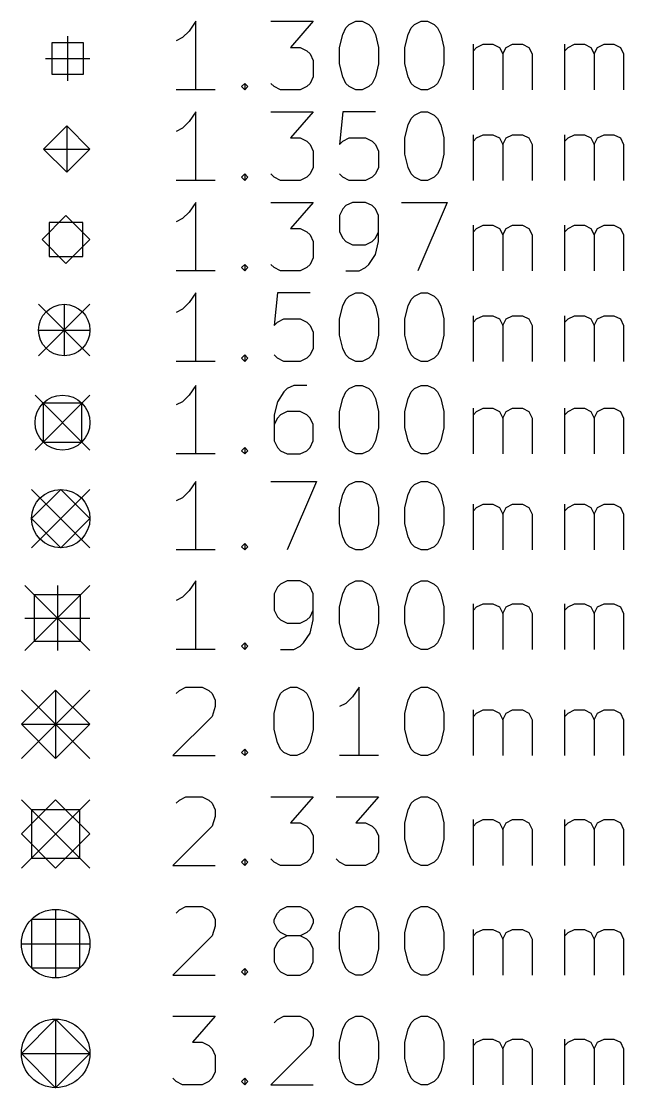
# Model space of a CAD drawing. Extents: x 10 to 419, y -285 to -23.
# Drawn here: x 10.49 to 28.05, y -284.68 to -253.57 of the extents above; entities that cross this region are included whole.
import ezdxf

# ---------------------------------------------------------------- set-up
doc = ezdxf.new("R2010")
doc.units = 0
doc.layers.add('BLACK', color=7, linetype='CONTINUOUS')

msp = doc.modelspace()

# ---------------------------------------------------------------- linework, layer by layer
at = {"layer": 'BLACK', "linetype": 'CONTINUOUS'}
for p, q in [((15.577, -253.575), (15.3865, -253.861)), ((15.577, -255.575), (15.577, -253.575)), ((17.7674, -253.575), (19.0055, -253.575)), ((19.0055, -253.575), (18.3389, -254.337)), ((19.8627, -253.956), (19.9579, -253.765)), ((19.9579, -253.765), (20.0531, -253.67)), ((20.0531, -253.67), (20.2436, -253.575)), ((20.2436, -253.575), (20.4341, -253.575)), ((20.4341, -253.575), (20.6246, -253.67)), ((20.6246, -253.67), (20.7198, -253.765)), ((20.7198, -253.765), (20.8151, -253.956)), ((21.7674, -253.956), (21.8627, -253.765)), ((21.8627, -253.765), (21.9579, -253.67)), ((21.9579, -253.67), (22.1484, -253.575)), ((22.1484, -253.575), (22.3389, -253.575)), ((22.3389, -253.575), (22.5293, -253.67)), ((22.5293, -253.67), (22.6246, -253.765)), ((22.6246, -253.765), (22.7198, -253.956)), ((11.843, -254.01), (11.843, -255.31)), ((15.196, -254.051), (15.0055, -254.146)), ((15.3865, -253.861), (15.196, -254.051)), ((19.7674, -254.337), (19.8627, -253.956)), ((20.8151, -253.956), (20.9103, -254.337)), ((21.6722, -254.337), (21.7674, -253.956)), ((22.7198, -253.956), (22.8151, -254.337)), ((12.3026, -254.2), (11.3834, -254.2)), ((11.3834, -254.2), (11.3834, -255.12)), ((12.3026, -255.12), (12.3026, -254.2)), ((18.3389, -254.337), (18.6246, -254.337)), ((18.6246, -254.337), (18.8151, -254.432)), ((18.8151, -254.432), (18.9103, -254.527)), ((19.7674, -254.813), (19.7674, -254.337)), ((20.9103, -254.337), (20.9103, -254.813)), ((21.6722, -254.813), (21.6722, -254.337)), ((22.8151, -254.337), (22.8151, -254.813)), ((23.6722, -255.575), (23.6722, -254.242)), ((23.6722, -254.432), (23.7674, -254.337)), ((23.7674, -254.337), (23.9579, -254.242)), ((23.9579, -254.242), (24.2436, -254.242)), ((24.2436, -254.242), (24.4341, -254.337)), ((24.4341, -254.337), (24.5293, -254.527)), ((24.5293, -254.527), (24.6246, -254.337)), ((24.6246, -254.337), (24.8151, -254.242)), ((24.8151, -254.242), (25.1008, -254.242)), ((25.1008, -254.242), (25.2912, -254.337)), ((25.2912, -254.337), (25.3865, -254.527)), ((26.3389, -255.575), (26.3389, -254.242)), ((26.3389, -254.432), (26.4341, -254.337)), ((26.4341, -254.337), (26.6246, -254.242)), ((26.6246, -254.242), (26.9103, -254.242)), ((26.9103, -254.242), (27.1008, -254.337)), ((27.1008, -254.337), (27.196, -254.527)), ((27.196, -254.527), (27.2912, -254.337)), ((27.2912, -254.337), (27.4817, -254.242)), ((27.4817, -254.242), (27.7674, -254.242)), ((27.7674, -254.242), (27.9579, -254.337)), ((27.9579, -254.337), (28.0531, -254.527)), ((11.193, -254.66), (12.493, -254.66)), ((18.9103, -254.527), (19.0055, -254.718)), ((19.0055, -254.718), (19.0055, -255.194)), ((24.5293, -254.527), (24.5293, -255.575)), ((25.3865, -254.527), (25.3865, -255.575)), ((27.196, -254.527), (27.196, -255.575)), ((28.0531, -254.527), (28.0531, -255.575)), ((19.8627, -255.194), (19.7674, -254.813)), ((20.9103, -254.813), (20.8151, -255.194)), ((21.7674, -255.194), (21.6722, -254.813)), ((22.8151, -254.813), (22.7198, -255.194)), ((11.3834, -255.12), (12.3026, -255.12)), ((19.0055, -255.194), (18.9103, -255.384)), ((19.9579, -255.384), (19.8627, -255.194)), ((20.8151, -255.194), (20.7198, -255.384)), ((21.8627, -255.384), (21.7674, -255.194)), ((22.7198, -255.194), (22.6246, -255.384)), ((16.1484, -255.575), (15.0055, -255.575)), ((16.9103, -255.48), (17.0055, -255.384)), ((17.0055, -255.575), (16.9103, -255.48)), ((17.0055, -255.384), (17.1008, -255.48)), ((17.0055, -255.384), (17.0055, -255.575)), ((17.1008, -255.48), (17.0055, -255.575)), ((17.8627, -255.48), (17.7674, -255.384)), ((18.0531, -255.575), (17.8627, -255.48)), ((18.6246, -255.575), (18.0531, -255.575)), ((18.8151, -255.48), (18.6246, -255.575)), ((18.9103, -255.384), (18.8151, -255.48)), ((20.0531, -255.48), (19.9579, -255.384)), ((20.2436, -255.575), (20.0531, -255.48)), ((20.4341, -255.575), (20.2436, -255.575)), ((20.6246, -255.48), (20.4341, -255.575)), ((20.7198, -255.384), (20.6246, -255.48)), ((21.9579, -255.48), (21.8627, -255.384)), ((22.1484, -255.575), (21.9579, -255.48)), ((22.3389, -255.575), (22.1484, -255.575)), ((22.5293, -255.48), (22.3389, -255.575)), ((22.6246, -255.384), (22.5293, -255.48)), ((15.577, -256.215), (15.3865, -256.501)), ((15.577, -258.215), (15.577, -256.215)), ((17.7674, -256.215), (19.0055, -256.215)), ((19.0055, -256.215), (18.3389, -256.977)), ((19.8627, -256.215), (19.7674, -257.167)), ((20.8151, -256.215), (19.8627, -256.215)), ((21.9579, -256.31), (22.1484, -256.215)), ((22.1484, -256.215), (22.3389, -256.215)), ((22.3389, -256.215), (22.5293, -256.31)), ((15.3865, -256.501), (15.196, -256.691)), ((21.6722, -256.977), (21.7674, -256.596)), ((21.7674, -256.596), (21.8627, -256.405)), ((21.8627, -256.405), (21.9579, -256.31)), ((22.5293, -256.31), (22.6246, -256.405)), ((22.6246, -256.405), (22.7198, -256.596)), ((22.7198, -256.596), (22.8151, -256.977)), ((11.818, -256.625), (11.143, -257.3)), ((11.818, -256.625), (11.818, -257.975)), ((12.493, -257.3), (11.818, -256.625)), ((15.196, -256.691), (15.0055, -256.786)), ((23.6722, -258.215), (23.6722, -256.882)), ((23.7674, -256.977), (23.9579, -256.882)), ((23.9579, -256.882), (24.2436, -256.882)), ((24.2436, -256.882), (24.4341, -256.977)), ((24.6246, -256.977), (24.8151, -256.882)), ((24.8151, -256.882), (25.1008, -256.882)), ((25.1008, -256.882), (25.2912, -256.977)), ((26.3389, -258.215), (26.3389, -256.882)), ((26.4341, -256.977), (26.6246, -256.882)), ((26.6246, -256.882), (26.9103, -256.882)), ((26.9103, -256.882), (27.1008, -256.977)), ((27.2912, -256.977), (27.4817, -256.882)), ((27.4817, -256.882), (27.7674, -256.882)), ((27.7674, -256.882), (27.9579, -256.977)), ((18.3389, -256.977), (18.6246, -256.977)), ((18.6246, -256.977), (18.8151, -257.072)), ((18.8151, -257.072), (18.9103, -257.167)), ((18.9103, -257.167), (19.0055, -257.358)), ((19.7674, -257.167), (19.8627, -257.072)), ((19.8627, -257.072), (20.0531, -256.977)), ((20.0531, -256.977), (20.5293, -256.977)), ((20.5293, -256.977), (20.7198, -257.072)), ((20.7198, -257.072), (20.8151, -257.167)), ((20.8151, -257.167), (20.9103, -257.358)), ((21.6722, -257.453), (21.6722, -256.977)), ((22.8151, -256.977), (22.8151, -257.453)), ((23.6722, -257.072), (23.7674, -256.977)), ((24.4341, -256.977), (24.5293, -257.167)), ((24.5293, -257.167), (24.6246, -256.977)), ((24.5293, -257.167), (24.5293, -258.215)), ((25.2912, -256.977), (25.3865, -257.167)), ((25.3865, -257.167), (25.3865, -258.215)), ((26.3389, -257.072), (26.4341, -256.977)), ((27.1008, -256.977), (27.196, -257.167)), ((27.196, -257.167), (27.2912, -256.977)), ((27.196, -257.167), (27.196, -258.215)), ((27.9579, -256.977), (28.0531, -257.167)), ((28.0531, -257.167), (28.0531, -258.215)), ((11.143, -257.3), (12.493, -257.3)), ((11.143, -257.3), (11.818, -257.975)), ((11.818, -257.975), (12.493, -257.3)), ((19.0055, -257.358), (19.0055, -257.834)), ((20.9103, -257.358), (20.9103, -257.834)), ((21.7674, -257.834), (21.6722, -257.453)), ((22.8151, -257.453), (22.7198, -257.834)), ((19.0055, -257.834), (18.9103, -258.024)), ((20.9103, -257.834), (20.8151, -258.024)), ((21.8627, -258.024), (21.7674, -257.834)), ((22.7198, -257.834), (22.6246, -258.024)), ((16.9103, -258.12), (17.0055, -258.024)), ((17.0055, -258.215), (16.9103, -258.12)), ((17.0055, -258.024), (17.1008, -258.12)), ((17.0055, -258.024), (17.0055, -258.215)), ((17.1008, -258.12), (17.0055, -258.215)), ((17.8627, -258.12), (17.7674, -258.024)), ((18.0531, -258.215), (17.8627, -258.12)), ((18.8151, -258.12), (18.6246, -258.215)), ((18.9103, -258.024), (18.8151, -258.12)), ((19.8627, -258.12), (19.7674, -258.024)), ((20.0531, -258.215), (19.8627, -258.12)), ((20.7198, -258.12), (20.5293, -258.215)), ((20.8151, -258.024), (20.7198, -258.12)), ((21.9579, -258.12), (21.8627, -258.024)), ((22.1484, -258.215), (21.9579, -258.12)), ((22.5293, -258.12), (22.3389, -258.215)), ((22.6246, -258.024), (22.5293, -258.12)), ((16.1484, -258.215), (15.0055, -258.215)), ((18.6246, -258.215), (18.0531, -258.215)), ((20.5293, -258.215), (20.0531, -258.215)), ((22.3389, -258.215), (22.1484, -258.215)), ((15.577, -258.855), (15.3865, -259.141)), ((15.577, -260.855), (15.577, -258.855)), ((17.7674, -258.855), (19.0055, -258.855)), ((19.0055, -258.855), (18.3389, -259.617)), ((19.8627, -259.045), (19.7674, -259.236)), ((19.9579, -258.95), (19.8627, -259.045)), ((20.1484, -258.855), (19.9579, -258.95)), ((20.5293, -258.855), (20.1484, -258.855)), ((20.7198, -258.95), (20.5293, -258.855)), ((20.8151, -259.045), (20.7198, -258.95)), ((20.9103, -259.236), (20.8151, -259.045)), ((21.577, -258.855), (22.9103, -258.855)), ((22.9103, -258.855), (22.0531, -260.855)), ((11.7945, -259.241), (11.096, -259.94)), ((12.493, -259.94), (11.7945, -259.241)), ((15.196, -259.331), (15.0055, -259.426)), ((15.3865, -259.141), (15.196, -259.331)), ((19.7674, -259.236), (19.7674, -259.712)), ((20.9103, -259.998), (20.9103, -259.236)), ((12.2884, -259.446), (11.3006, -259.446)), ((11.3006, -259.446), (11.3006, -260.434)), ((12.2884, -260.434), (12.2884, -259.446)), ((18.3389, -259.617), (18.6246, -259.617)), ((18.6246, -259.617), (18.8151, -259.712)), ((18.8151, -259.712), (18.9103, -259.807)), ((19.7674, -259.712), (19.8627, -259.902)), ((20.8151, -259.902), (20.9103, -259.712)), ((23.6722, -260.855), (23.6722, -259.522)), ((23.6722, -259.712), (23.7674, -259.617)), ((23.7674, -259.617), (23.9579, -259.522)), ((23.9579, -259.522), (24.2436, -259.522)), ((24.2436, -259.522), (24.4341, -259.617)), ((24.4341, -259.617), (24.5293, -259.807)), ((24.5293, -259.807), (24.6246, -259.617)), ((24.6246, -259.617), (24.8151, -259.522)), ((24.8151, -259.522), (25.1008, -259.522)), ((25.1008, -259.522), (25.2912, -259.617)), ((25.2912, -259.617), (25.3865, -259.807)), ((26.3389, -260.855), (26.3389, -259.522)), ((26.3389, -259.712), (26.4341, -259.617)), ((26.4341, -259.617), (26.6246, -259.522)), ((26.6246, -259.522), (26.9103, -259.522)), ((26.9103, -259.522), (27.1008, -259.617)), ((27.1008, -259.617), (27.196, -259.807)), ((27.196, -259.807), (27.2912, -259.617)), ((27.2912, -259.617), (27.4817, -259.522)), ((27.4817, -259.522), (27.7674, -259.522)), ((27.7674, -259.522), (27.9579, -259.617)), ((27.9579, -259.617), (28.0531, -259.807)), ((11.096, -259.94), (11.7945, -260.638)), ((11.7945, -260.638), (12.493, -259.94)), ((18.9103, -259.807), (19.0055, -259.998)), ((19.0055, -259.998), (19.0055, -260.474)), ((19.8627, -259.902), (19.9579, -259.998)), ((19.9579, -259.998), (20.1484, -260.093)), ((20.5293, -260.093), (20.7198, -259.998)), ((20.7198, -259.998), (20.8151, -259.902)), ((20.8151, -260.379), (20.9103, -259.998)), ((24.5293, -259.807), (24.5293, -260.855)), ((25.3865, -259.807), (25.3865, -260.855)), ((27.196, -259.807), (27.196, -260.855)), ((28.0531, -259.807), (28.0531, -260.855)), ((20.1484, -260.093), (20.5293, -260.093)), ((11.3006, -260.434), (12.2884, -260.434)), ((19.0055, -260.474), (18.9103, -260.664)), ((20.6246, -260.664), (20.8151, -260.379)), ((16.1484, -260.855), (15.0055, -260.855)), ((16.9103, -260.76), (17.0055, -260.664)), ((17.0055, -260.855), (16.9103, -260.76)), ((17.0055, -260.664), (17.1008, -260.76)), ((17.0055, -260.664), (17.0055, -260.855)), ((17.1008, -260.76), (17.0055, -260.855)), ((17.8627, -260.76), (17.7674, -260.664)), ((18.0531, -260.855), (17.8627, -260.76)), ((18.6246, -260.855), (18.0531, -260.855)), ((18.8151, -260.76), (18.6246, -260.855)), ((18.9103, -260.664), (18.8151, -260.76)), ((19.9579, -260.855), (20.3389, -260.855)), ((20.3389, -260.855), (20.5293, -260.76)), ((20.5293, -260.76), (20.6246, -260.664)), ((15.577, -261.495), (15.3865, -261.781)), ((15.577, -263.495), (15.577, -261.495)), ((17.9579, -261.495), (17.8627, -262.447)), ((18.9103, -261.495), (17.9579, -261.495)), ((19.9579, -261.685), (20.0531, -261.59)), ((20.0531, -261.59), (20.2436, -261.495)), ((20.2436, -261.495), (20.4341, -261.495)), ((20.4341, -261.495), (20.6246, -261.59)), ((20.6246, -261.59), (20.7198, -261.685)), ((21.8627, -261.685), (21.9579, -261.59)), ((21.9579, -261.59), (22.1484, -261.495)), ((22.1484, -261.495), (22.3389, -261.495)), ((22.3389, -261.495), (22.5293, -261.59)), ((22.5293, -261.59), (22.6246, -261.685)), ((10.993, -261.83), (12.493, -263.33)), ((12.493, -261.83), (10.993, -263.33)), ((11.743, -261.83), (11.743, -263.33)), ((15.3865, -261.781), (15.196, -261.971)), ((19.7674, -262.257), (19.8627, -261.876)), ((19.8627, -261.876), (19.9579, -261.685)), ((20.7198, -261.685), (20.8151, -261.876)), ((20.8151, -261.876), (20.9103, -262.257)), ((21.6722, -262.257), (21.7674, -261.876)), ((21.7674, -261.876), (21.8627, -261.685)), ((22.6246, -261.685), (22.7198, -261.876)), ((22.7198, -261.876), (22.8151, -262.257)), ((15.196, -261.971), (15.0055, -262.066)), ((23.6722, -263.495), (23.6722, -262.162)), ((23.7674, -262.257), (23.9579, -262.162)), ((23.9579, -262.162), (24.2436, -262.162)), ((24.2436, -262.162), (24.4341, -262.257)), ((24.6246, -262.257), (24.8151, -262.162)), ((24.8151, -262.162), (25.1008, -262.162)), ((25.1008, -262.162), (25.2912, -262.257)), ((26.3389, -263.495), (26.3389, -262.162)), ((26.4341, -262.257), (26.6246, -262.162)), ((26.6246, -262.162), (26.9103, -262.162)), ((26.9103, -262.162), (27.1008, -262.257)), ((27.2912, -262.257), (27.4817, -262.162)), ((27.4817, -262.162), (27.7674, -262.162)), ((27.7674, -262.162), (27.9579, -262.257)), ((17.8627, -262.447), (17.9579, -262.352)), ((17.9579, -262.352), (18.1484, -262.257)), ((18.1484, -262.257), (18.6246, -262.257)), ((18.6246, -262.257), (18.8151, -262.352)), ((18.8151, -262.352), (18.9103, -262.447)), ((18.9103, -262.447), (19.0055, -262.638)), ((19.7674, -262.733), (19.7674, -262.257)), ((20.9103, -262.257), (20.9103, -262.733)), ((21.6722, -262.733), (21.6722, -262.257)), ((22.8151, -262.257), (22.8151, -262.733)), ((23.6722, -262.352), (23.7674, -262.257)), ((24.4341, -262.257), (24.5293, -262.447)), ((24.5293, -262.447), (24.6246, -262.257)), ((24.5293, -262.447), (24.5293, -263.495)), ((25.2912, -262.257), (25.3865, -262.447)), ((25.3865, -262.447), (25.3865, -263.495)), ((26.3389, -262.352), (26.4341, -262.257)), ((27.1008, -262.257), (27.196, -262.447)), ((27.196, -262.447), (27.2912, -262.257)), ((27.196, -262.447), (27.196, -263.495)), ((27.9579, -262.257), (28.0531, -262.447)), ((28.0531, -262.447), (28.0531, -263.495)), ((10.993, -262.58), (12.493, -262.58)), ((19.0055, -262.638), (19.0055, -263.114)), ((19.8627, -263.114), (19.7674, -262.733)), ((20.9103, -262.733), (20.8151, -263.114)), ((21.7674, -263.114), (21.6722, -262.733)), ((22.8151, -262.733), (22.7198, -263.114)), ((19.0055, -263.114), (18.9103, -263.304)), ((19.9579, -263.304), (19.8627, -263.114)), ((20.8151, -263.114), (20.7198, -263.304)), ((21.8627, -263.304), (21.7674, -263.114)), ((22.7198, -263.114), (22.6246, -263.304)), ((16.9103, -263.4), (17.0055, -263.304)), ((17.0055, -263.495), (16.9103, -263.4)), ((17.0055, -263.304), (17.1008, -263.4)), ((17.0055, -263.304), (17.0055, -263.495)), ((17.1008, -263.4), (17.0055, -263.495)), ((17.9579, -263.4), (17.8627, -263.304)), ((18.1484, -263.495), (17.9579, -263.4)), ((18.8151, -263.4), (18.6246, -263.495)), ((18.9103, -263.304), (18.8151, -263.4)), ((20.0531, -263.4), (19.9579, -263.304)), ((20.2436, -263.495), (20.0531, -263.4)), ((20.6246, -263.4), (20.4341, -263.495)), ((20.7198, -263.304), (20.6246, -263.4)), ((21.9579, -263.4), (21.8627, -263.304)), ((22.1484, -263.495), (21.9579, -263.4)), ((22.5293, -263.4), (22.3389, -263.495)), ((22.6246, -263.304), (22.5293, -263.4)), ((16.1484, -263.495), (15.0055, -263.495)), ((18.6246, -263.495), (18.1484, -263.495)), ((20.4341, -263.495), (20.2436, -263.495)), ((22.3389, -263.495), (22.1484, -263.495)), ((15.577, -264.195), (15.3865, -264.481)), ((15.577, -266.195), (15.577, -264.195)), ((18.1484, -264.385), (17.9579, -264.671)), ((18.2436, -264.29), (18.1484, -264.385)), ((18.4341, -264.195), (18.2436, -264.29)), ((18.8151, -264.195), (18.4341, -264.195)), ((19.8627, -264.576), (19.9579, -264.385)), ((19.9579, -264.385), (20.0531, -264.29)), ((20.0531, -264.29), (20.2436, -264.195)), ((20.2436, -264.195), (20.4341, -264.195)), ((20.4341, -264.195), (20.6246, -264.29)), ((20.6246, -264.29), (20.7198, -264.385)), ((20.7198, -264.385), (20.8151, -264.576)), ((21.7674, -264.576), (21.8627, -264.385)), ((21.8627, -264.385), (21.9579, -264.29)), ((21.9579, -264.29), (22.1484, -264.195)), ((22.1484, -264.195), (22.3389, -264.195)), ((22.3389, -264.195), (22.5293, -264.29)), ((22.5293, -264.29), (22.6246, -264.385)), ((22.6246, -264.385), (22.7198, -264.576)), ((10.893, -264.48), (12.493, -266.08)), ((12.493, -264.48), (10.893, -266.08)), ((15.196, -264.671), (15.0055, -264.766)), ((15.3865, -264.481), (15.196, -264.671)), ((17.9579, -264.671), (17.8627, -265.052)), ((19.7674, -264.957), (19.8627, -264.576)), ((20.8151, -264.576), (20.9103, -264.957)), ((21.6722, -264.957), (21.7674, -264.576)), ((22.7198, -264.576), (22.8151, -264.957)), ((12.2587, -264.714), (11.1273, -264.714)), ((11.1273, -264.714), (11.1273, -265.846)), ((12.2587, -265.846), (12.2587, -264.714)), ((18.2436, -264.957), (18.0531, -265.052)), ((18.6246, -264.957), (18.2436, -264.957)), ((18.8151, -265.052), (18.6246, -264.957)), ((19.7674, -265.433), (19.7674, -264.957)), ((20.9103, -264.957), (20.9103, -265.433)), ((21.6722, -265.433), (21.6722, -264.957)), ((22.8151, -264.957), (22.8151, -265.433)), ((23.6722, -266.195), (23.6722, -264.862)), ((23.6722, -265.052), (23.7674, -264.957)), ((23.7674, -264.957), (23.9579, -264.862)), ((23.9579, -264.862), (24.2436, -264.862)), ((24.2436, -264.862), (24.4341, -264.957)), ((24.4341, -264.957), (24.5293, -265.147)), ((24.5293, -265.147), (24.6246, -264.957)), ((24.6246, -264.957), (24.8151, -264.862)), ((24.8151, -264.862), (25.1008, -264.862)), ((25.1008, -264.862), (25.2912, -264.957)), ((25.2912, -264.957), (25.3865, -265.147)), ((26.3389, -266.195), (26.3389, -264.862)), ((26.3389, -265.052), (26.4341, -264.957)), ((26.4341, -264.957), (26.6246, -264.862)), ((26.6246, -264.862), (26.9103, -264.862)), ((26.9103, -264.862), (27.1008, -264.957)), ((27.1008, -264.957), (27.196, -265.147)), ((27.196, -265.147), (27.2912, -264.957)), ((27.2912, -264.957), (27.4817, -264.862)), ((27.4817, -264.862), (27.7674, -264.862)), ((27.7674, -264.862), (27.9579, -264.957)), ((27.9579, -264.957), (28.0531, -265.147)), ((17.8627, -265.052), (17.8627, -265.814)), ((17.9579, -265.147), (17.8627, -265.338)), ((18.0531, -265.052), (17.9579, -265.147)), ((18.9103, -265.147), (18.8151, -265.052)), ((19.0055, -265.338), (18.9103, -265.147)), ((24.5293, -265.147), (24.5293, -266.195)), ((25.3865, -265.147), (25.3865, -266.195)), ((27.196, -265.147), (27.196, -266.195)), ((28.0531, -265.147), (28.0531, -266.195)), ((19.0055, -265.814), (19.0055, -265.338)), ((19.8627, -265.814), (19.7674, -265.433)), ((20.9103, -265.433), (20.8151, -265.814)), ((21.7674, -265.814), (21.6722, -265.433)), ((22.8151, -265.433), (22.7198, -265.814)), ((11.1273, -265.846), (12.2587, -265.846)), ((17.8627, -265.814), (17.9579, -266.004)), ((18.9103, -266.004), (19.0055, -265.814)), ((19.9579, -266.004), (19.8627, -265.814)), ((20.8151, -265.814), (20.7198, -266.004)), ((21.8627, -266.004), (21.7674, -265.814)), ((22.7198, -265.814), (22.6246, -266.004)), ((16.1484, -266.195), (15.0055, -266.195)), ((16.9103, -266.1), (17.0055, -266.004)), ((17.0055, -266.195), (16.9103, -266.1)), ((17.0055, -266.004), (17.1008, -266.1)), ((17.0055, -266.004), (17.0055, -266.195)), ((17.1008, -266.1), (17.0055, -266.195)), ((17.9579, -266.004), (18.0531, -266.1)), ((18.0531, -266.1), (18.2436, -266.195)), ((18.2436, -266.195), (18.6246, -266.195)), ((18.6246, -266.195), (18.8151, -266.1)), ((18.8151, -266.1), (18.9103, -266.004)), ((20.0531, -266.1), (19.9579, -266.004)), ((20.2436, -266.195), (20.0531, -266.1)), ((20.4341, -266.195), (20.2436, -266.195)), ((20.6246, -266.1), (20.4341, -266.195)), ((20.7198, -266.004), (20.6246, -266.1)), ((21.9579, -266.1), (21.8627, -266.004)), ((22.1484, -266.195), (21.9579, -266.1)), ((22.3389, -266.195), (22.1484, -266.195)), ((22.5293, -266.1), (22.3389, -266.195)), ((22.6246, -266.004), (22.5293, -266.1)), ((15.577, -266.995), (15.3865, -267.281)), ((15.577, -268.995), (15.577, -266.995)), ((17.7674, -266.995), (19.1008, -266.995)), ((19.1008, -266.995), (18.2436, -268.995)), ((19.8627, -267.376), (19.9579, -267.185)), ((19.9579, -267.185), (20.0531, -267.09)), ((20.0531, -267.09), (20.2436, -266.995)), ((20.2436, -266.995), (20.4341, -266.995)), ((20.4341, -266.995), (20.6246, -267.09)), ((20.6246, -267.09), (20.7198, -267.185)), ((20.7198, -267.185), (20.8151, -267.376)), ((21.7674, -267.376), (21.8627, -267.185)), ((21.8627, -267.185), (21.9579, -267.09)), ((21.9579, -267.09), (22.1484, -266.995)), ((22.1484, -266.995), (22.3389, -266.995)), ((22.3389, -266.995), (22.5293, -267.09)), ((22.5293, -267.09), (22.6246, -267.185)), ((22.6246, -267.185), (22.7198, -267.376)), ((10.793, -267.23), (12.493, -268.93)), ((12.493, -267.23), (10.793, -268.93)), ((11.643, -267.23), (10.793, -268.08)), ((12.493, -268.08), (11.643, -267.23)), ((15.196, -267.471), (15.0055, -267.566)), ((15.3865, -267.281), (15.196, -267.471)), ((19.7674, -267.757), (19.8627, -267.376)), ((20.8151, -267.376), (20.9103, -267.757)), ((21.6722, -267.757), (21.7674, -267.376)), ((22.7198, -267.376), (22.8151, -267.757)), ((19.7674, -268.233), (19.7674, -267.757)), ((20.9103, -267.757), (20.9103, -268.233)), ((21.6722, -268.233), (21.6722, -267.757)), ((22.8151, -267.757), (22.8151, -268.233)), ((23.6722, -268.995), (23.6722, -267.662)), ((23.6722, -267.852), (23.7674, -267.757)), ((23.7674, -267.757), (23.9579, -267.662)), ((23.9579, -267.662), (24.2436, -267.662)), ((24.2436, -267.662), (24.4341, -267.757)), ((24.4341, -267.757), (24.5293, -267.947)), ((24.5293, -267.947), (24.6246, -267.757)), ((24.6246, -267.757), (24.8151, -267.662)), ((24.8151, -267.662), (25.1008, -267.662)), ((25.1008, -267.662), (25.2912, -267.757)), ((25.2912, -267.757), (25.3865, -267.947)), ((26.3389, -268.995), (26.3389, -267.662)), ((26.3389, -267.852), (26.4341, -267.757)), ((26.4341, -267.757), (26.6246, -267.662)), ((26.6246, -267.662), (26.9103, -267.662)), ((26.9103, -267.662), (27.1008, -267.757)), ((27.1008, -267.757), (27.196, -267.947)), ((27.196, -267.947), (27.2912, -267.757)), ((27.2912, -267.757), (27.4817, -267.662)), ((27.4817, -267.662), (27.7674, -267.662)), ((27.7674, -267.662), (27.9579, -267.757)), ((27.9579, -267.757), (28.0531, -267.947)), ((10.793, -268.08), (11.643, -268.93)), ((11.643, -268.93), (12.493, -268.08)), ((24.5293, -267.947), (24.5293, -268.995)), ((25.3865, -267.947), (25.3865, -268.995)), ((27.196, -267.947), (27.196, -268.995)), ((28.0531, -267.947), (28.0531, -268.995)), ((19.8627, -268.614), (19.7674, -268.233)), ((20.9103, -268.233), (20.8151, -268.614)), ((21.7674, -268.614), (21.6722, -268.233)), ((22.8151, -268.233), (22.7198, -268.614)), ((19.9579, -268.804), (19.8627, -268.614)), ((20.8151, -268.614), (20.7198, -268.804)), ((21.8627, -268.804), (21.7674, -268.614)), ((22.7198, -268.614), (22.6246, -268.804)), ((16.1484, -268.995), (15.0055, -268.995)), ((16.9103, -268.9), (17.0055, -268.804)), ((17.0055, -268.995), (16.9103, -268.9)), ((17.0055, -268.804), (17.1008, -268.9)), ((17.0055, -268.804), (17.0055, -268.995)), ((17.1008, -268.9), (17.0055, -268.995)), ((20.0531, -268.9), (19.9579, -268.804)), ((20.2436, -268.995), (20.0531, -268.9)), ((20.4341, -268.995), (20.2436, -268.995)), ((20.6246, -268.9), (20.4341, -268.995)), ((20.7198, -268.804), (20.6246, -268.9)), ((21.9579, -268.9), (21.8627, -268.804)), ((22.1484, -268.995), (21.9579, -268.9)), ((22.3389, -268.995), (22.1484, -268.995)), ((22.5293, -268.9), (22.3389, -268.995)), ((22.6246, -268.804), (22.5293, -268.9)), ((15.577, -269.895), (15.3865, -270.181)), ((15.577, -271.895), (15.577, -269.895)), ((18.0531, -269.99), (17.9579, -270.085)), ((18.2436, -269.895), (18.0531, -269.99)), ((18.6246, -269.895), (18.2436, -269.895)), ((18.8151, -269.99), (18.6246, -269.895)), ((18.9103, -270.085), (18.8151, -269.99)), ((19.9579, -270.085), (20.0531, -269.99)), ((20.0531, -269.99), (20.2436, -269.895)), ((20.2436, -269.895), (20.4341, -269.895)), ((20.4341, -269.895), (20.6246, -269.99)), ((20.6246, -269.99), (20.7198, -270.085)), ((21.8627, -270.085), (21.9579, -269.99)), ((21.9579, -269.99), (22.1484, -269.895)), ((22.1484, -269.895), (22.3389, -269.895)), ((22.3389, -269.895), (22.5293, -269.99)), ((22.5293, -269.99), (22.6246, -270.085)), ((10.593, -270.03), (12.493, -271.93)), ((12.493, -270.03), (10.593, -271.93)), ((11.543, -270.03), (11.543, -271.93)), ((15.3865, -270.181), (15.196, -270.371)), ((17.9579, -270.085), (17.8627, -270.276)), ((17.8627, -270.276), (17.8627, -270.752)), ((19.0055, -270.276), (18.9103, -270.085)), ((19.0055, -271.038), (19.0055, -270.276)), ((19.7674, -270.657), (19.8627, -270.276)), ((19.8627, -270.276), (19.9579, -270.085)), ((20.7198, -270.085), (20.8151, -270.276)), ((20.8151, -270.276), (20.9103, -270.657)), ((21.6722, -270.657), (21.7674, -270.276)), ((21.7674, -270.276), (21.8627, -270.085)), ((22.6246, -270.085), (22.7198, -270.276)), ((22.7198, -270.276), (22.8151, -270.657)), ((12.2148, -270.308), (10.8712, -270.308)), ((10.8712, -270.308), (10.8712, -271.652)), ((12.2148, -271.652), (12.2148, -270.308)), ((15.196, -270.371), (15.0055, -270.466)), ((23.6722, -271.895), (23.6722, -270.562)), ((23.7674, -270.657), (23.9579, -270.562)), ((23.9579, -270.562), (24.2436, -270.562)), ((24.2436, -270.562), (24.4341, -270.657)), ((24.6246, -270.657), (24.8151, -270.562)), ((24.8151, -270.562), (25.1008, -270.562)), ((25.1008, -270.562), (25.2912, -270.657)), ((26.3389, -271.895), (26.3389, -270.562)), ((26.4341, -270.657), (26.6246, -270.562)), ((26.6246, -270.562), (26.9103, -270.562)), ((26.9103, -270.562), (27.1008, -270.657)), ((27.2912, -270.657), (27.4817, -270.562)), ((27.4817, -270.562), (27.7674, -270.562)), ((27.7674, -270.562), (27.9579, -270.657)), ((17.8627, -270.752), (17.9579, -270.942)), ((18.9103, -270.942), (19.0055, -270.752)), ((19.7674, -271.133), (19.7674, -270.657)), ((20.9103, -270.657), (20.9103, -271.133)), ((21.6722, -271.133), (21.6722, -270.657)), ((22.8151, -270.657), (22.8151, -271.133)), ((23.6722, -270.752), (23.7674, -270.657)), ((24.4341, -270.657), (24.5293, -270.847)), ((24.5293, -270.847), (24.6246, -270.657)), ((24.5293, -270.847), (24.5293, -271.895)), ((25.2912, -270.657), (25.3865, -270.847)), ((25.3865, -270.847), (25.3865, -271.895)), ((26.3389, -270.752), (26.4341, -270.657)), ((27.1008, -270.657), (27.196, -270.847)), ((27.196, -270.847), (27.2912, -270.657)), ((27.196, -270.847), (27.196, -271.895)), ((27.9579, -270.657), (28.0531, -270.847)), ((28.0531, -270.847), (28.0531, -271.895)), ((10.593, -270.98), (12.493, -270.98)), ((17.9579, -270.942), (18.0531, -271.038)), ((18.0531, -271.038), (18.2436, -271.133)), ((18.2436, -271.133), (18.6246, -271.133)), ((18.6246, -271.133), (18.8151, -271.038)), ((18.8151, -271.038), (18.9103, -270.942)), ((18.9103, -271.419), (19.0055, -271.038)), ((19.8627, -271.514), (19.7674, -271.133)), ((20.9103, -271.133), (20.8151, -271.514)), ((21.7674, -271.514), (21.6722, -271.133)), ((22.8151, -271.133), (22.7198, -271.514)), ((18.7198, -271.704), (18.9103, -271.419)), ((19.9579, -271.704), (19.8627, -271.514)), ((20.8151, -271.514), (20.7198, -271.704)), ((21.8627, -271.704), (21.7674, -271.514)), ((22.7198, -271.514), (22.6246, -271.704)), ((10.8712, -271.652), (12.2148, -271.652)), ((16.9103, -271.8), (17.0055, -271.704)), ((17.0055, -271.895), (16.9103, -271.8)), ((17.0055, -271.704), (17.1008, -271.8)), ((17.0055, -271.704), (17.0055, -271.895)), ((17.1008, -271.8), (17.0055, -271.895)), ((18.4341, -271.895), (18.6246, -271.8)), ((18.6246, -271.8), (18.7198, -271.704)), ((20.0531, -271.8), (19.9579, -271.704)), ((20.2436, -271.895), (20.0531, -271.8)), ((20.6246, -271.8), (20.4341, -271.895)), ((20.7198, -271.704), (20.6246, -271.8)), ((21.9579, -271.8), (21.8627, -271.704)), ((22.1484, -271.895), (21.9579, -271.8)), ((22.5293, -271.8), (22.3389, -271.895)), ((22.6246, -271.704), (22.5293, -271.8)), ((16.1484, -271.895), (15.0055, -271.895)), ((18.0531, -271.895), (18.4341, -271.895)), ((20.4341, -271.895), (20.2436, -271.895)), ((22.3389, -271.895), (22.1484, -271.895)), ((10.493, -273.08), (12.493, -275.08)), ((12.493, -273.08), (10.493, -275.08)), ((11.493, -273.08), (10.493, -274.08)), ((11.493, -273.08), (11.493, -275.08)), ((12.493, -274.08), (11.493, -273.08)), ((15.0055, -273.185), (15.1008, -273.09)), ((15.1008, -273.09), (15.2912, -272.995)), ((15.2912, -272.995), (15.7674, -272.995)), ((15.7674, -272.995), (15.9579, -273.09)), ((15.9579, -273.09), (16.0531, -273.185)), ((18.0531, -273.185), (18.1484, -273.09)), ((18.1484, -273.09), (18.3389, -272.995)), ((18.3389, -272.995), (18.5293, -272.995)), ((18.5293, -272.995), (18.7198, -273.09)), ((18.7198, -273.09), (18.8151, -273.185)), ((20.3389, -272.995), (20.1484, -273.281)), ((20.3389, -274.995), (20.3389, -272.995)), ((21.8627, -273.185), (21.9579, -273.09)), ((21.9579, -273.09), (22.1484, -272.995)), ((22.1484, -272.995), (22.3389, -272.995)), ((22.3389, -272.995), (22.5293, -273.09)), ((22.5293, -273.09), (22.6246, -273.185)), ((16.0531, -273.185), (16.1484, -273.376)), ((16.1484, -273.376), (16.1484, -273.566)), ((17.8627, -273.757), (17.9579, -273.376)), ((17.9579, -273.376), (18.0531, -273.185)), ((18.8151, -273.185), (18.9103, -273.376)), ((18.9103, -273.376), (19.0055, -273.757)), ((20.1484, -273.281), (19.9579, -273.471)), ((21.6722, -273.757), (21.7674, -273.376)), ((21.7674, -273.376), (21.8627, -273.185)), ((22.6246, -273.185), (22.7198, -273.376)), ((22.7198, -273.376), (22.8151, -273.757)), ((16.1484, -273.566), (16.0531, -273.852)), ((19.9579, -273.471), (19.7674, -273.566)), ((23.6722, -274.995), (23.6722, -273.662)), ((23.7674, -273.757), (23.9579, -273.662)), ((23.9579, -273.662), (24.2436, -273.662)), ((24.2436, -273.662), (24.4341, -273.757)), ((24.6246, -273.757), (24.8151, -273.662)), ((24.8151, -273.662), (25.1008, -273.662)), ((25.1008, -273.662), (25.2912, -273.757)), ((26.3389, -274.995), (26.3389, -273.662)), ((26.4341, -273.757), (26.6246, -273.662)), ((26.6246, -273.662), (26.9103, -273.662)), ((26.9103, -273.662), (27.1008, -273.757)), ((27.2912, -273.757), (27.4817, -273.662)), ((27.4817, -273.662), (27.7674, -273.662)), ((27.7674, -273.662), (27.9579, -273.757)), ((16.0531, -273.852), (14.9103, -274.995)), ((17.8627, -274.233), (17.8627, -273.757)), ((19.0055, -273.757), (19.0055, -274.233)), ((21.6722, -274.233), (21.6722, -273.757)), ((22.8151, -273.757), (22.8151, -274.233)), ((23.6722, -273.852), (23.7674, -273.757)), ((24.4341, -273.757), (24.5293, -273.947)), ((24.5293, -273.947), (24.6246, -273.757)), ((24.5293, -273.947), (24.5293, -274.995)), ((25.2912, -273.757), (25.3865, -273.947)), ((25.3865, -273.947), (25.3865, -274.995)), ((26.3389, -273.852), (26.4341, -273.757)), ((27.1008, -273.757), (27.196, -273.947)), ((27.196, -273.947), (27.2912, -273.757)), ((27.196, -273.947), (27.196, -274.995)), ((27.9579, -273.757), (28.0531, -273.947)), ((28.0531, -273.947), (28.0531, -274.995)), ((10.493, -274.08), (12.493, -274.08)), ((10.493, -274.08), (11.493, -275.08)), ((11.493, -275.08), (12.493, -274.08)), ((17.9579, -274.614), (17.8627, -274.233)), ((19.0055, -274.233), (18.9103, -274.614)), ((21.7674, -274.614), (21.6722, -274.233)), ((22.8151, -274.233), (22.7198, -274.614)), ((18.0531, -274.804), (17.9579, -274.614)), ((18.9103, -274.614), (18.8151, -274.804)), ((21.8627, -274.804), (21.7674, -274.614)), ((22.7198, -274.614), (22.6246, -274.804)), ((16.9103, -274.9), (17.0055, -274.804)), ((17.0055, -274.995), (16.9103, -274.9)), ((17.0055, -274.804), (17.1008, -274.9)), ((17.0055, -274.804), (17.0055, -274.995)), ((17.1008, -274.9), (17.0055, -274.995)), ((18.1484, -274.9), (18.0531, -274.804)), ((18.3389, -274.995), (18.1484, -274.9)), ((18.7198, -274.9), (18.5293, -274.995)), ((18.8151, -274.804), (18.7198, -274.9)), ((21.9579, -274.9), (21.8627, -274.804)), ((22.1484, -274.995), (21.9579, -274.9)), ((22.5293, -274.9), (22.3389, -274.995)), ((22.6246, -274.804), (22.5293, -274.9)), ((14.9103, -274.995), (16.1484, -274.995)), ((18.5293, -274.995), (18.3389, -274.995)), ((20.9103, -274.995), (19.7674, -274.995)), ((22.3389, -274.995), (22.1484, -274.995)), ((15.1008, -276.29), (15.2912, -276.195)), ((15.2912, -276.195), (15.7674, -276.195)), ((15.7674, -276.195), (15.9579, -276.29)), ((17.7674, -276.195), (19.0055, -276.195)), ((19.0055, -276.195), (18.3389, -276.957)), ((19.6722, -276.195), (20.9103, -276.195)), ((20.9103, -276.195), (20.2436, -276.957)), ((21.9579, -276.29), (22.1484, -276.195)), ((22.1484, -276.195), (22.3389, -276.195)), ((22.3389, -276.195), (22.5293, -276.29)), ((10.493, -276.28), (12.493, -278.28)), ((12.493, -276.28), (10.493, -278.28)), ((11.493, -276.28), (10.493, -277.28)), ((12.493, -277.28), (11.493, -276.28)), ((15.0055, -276.385), (15.1008, -276.29)), ((15.9579, -276.29), (16.0531, -276.385)), ((16.0531, -276.385), (16.1484, -276.576)), ((21.7674, -276.576), (21.8627, -276.385)), ((21.8627, -276.385), (21.9579, -276.29)), ((22.5293, -276.29), (22.6246, -276.385)), ((22.6246, -276.385), (22.7198, -276.576)), ((12.2001, -276.573), (10.7859, -276.573)), ((10.7859, -276.573), (10.7859, -277.987)), ((12.2001, -277.987), (12.2001, -276.573)), ((16.1484, -276.766), (16.0531, -277.052)), ((16.1484, -276.576), (16.1484, -276.766)), ((21.6722, -276.957), (21.7674, -276.576)), ((22.7198, -276.576), (22.8151, -276.957)), ((16.0531, -277.052), (14.9103, -278.195)), ((18.3389, -276.957), (18.6246, -276.957)), ((18.6246, -276.957), (18.8151, -277.052)), ((18.8151, -277.052), (18.9103, -277.147)), ((20.2436, -276.957), (20.5293, -276.957)), ((20.5293, -276.957), (20.7198, -277.052)), ((20.7198, -277.052), (20.8151, -277.147)), ((21.6722, -277.433), (21.6722, -276.957)), ((22.8151, -276.957), (22.8151, -277.433)), ((23.6722, -278.195), (23.6722, -276.862)), ((23.6722, -277.052), (23.7674, -276.957)), ((23.7674, -276.957), (23.9579, -276.862)), ((23.9579, -276.862), (24.2436, -276.862)), ((24.2436, -276.862), (24.4341, -276.957)), ((24.4341, -276.957), (24.5293, -277.147)), ((24.5293, -277.147), (24.6246, -276.957)), ((24.6246, -276.957), (24.8151, -276.862)), ((24.8151, -276.862), (25.1008, -276.862)), ((25.1008, -276.862), (25.2912, -276.957)), ((25.2912, -276.957), (25.3865, -277.147)), ((26.3389, -278.195), (26.3389, -276.862)), ((26.3389, -277.052), (26.4341, -276.957)), ((26.4341, -276.957), (26.6246, -276.862)), ((26.6246, -276.862), (26.9103, -276.862)), ((26.9103, -276.862), (27.1008, -276.957)), ((27.1008, -276.957), (27.196, -277.147)), ((27.196, -277.147), (27.2912, -276.957)), ((27.2912, -276.957), (27.4817, -276.862)), ((27.4817, -276.862), (27.7674, -276.862)), ((27.7674, -276.862), (27.9579, -276.957)), ((27.9579, -276.957), (28.0531, -277.147)), ((10.493, -277.28), (11.493, -278.28)), ((11.493, -278.28), (12.493, -277.28)), ((18.9103, -277.147), (19.0055, -277.338)), ((19.0055, -277.338), (19.0055, -277.814)), ((20.8151, -277.147), (20.9103, -277.338)), ((20.9103, -277.338), (20.9103, -277.814)), ((21.7674, -277.814), (21.6722, -277.433)), ((22.8151, -277.433), (22.7198, -277.814)), ((24.5293, -277.147), (24.5293, -278.195)), ((25.3865, -277.147), (25.3865, -278.195)), ((27.196, -277.147), (27.196, -278.195)), ((28.0531, -277.147), (28.0531, -278.195)), ((10.7859, -277.987), (12.2001, -277.987)), ((16.9103, -278.1), (17.0055, -278.004)), ((17.0055, -278.004), (17.1008, -278.1)), ((17.0055, -278.004), (17.0055, -278.195)), ((17.8627, -278.1), (17.7674, -278.004)), ((18.9103, -278.004), (18.8151, -278.1)), ((19.0055, -277.814), (18.9103, -278.004)), ((19.7674, -278.1), (19.6722, -278.004)), ((20.8151, -278.004), (20.7198, -278.1)), ((20.9103, -277.814), (20.8151, -278.004)), ((21.8627, -278.004), (21.7674, -277.814)), ((21.9579, -278.1), (21.8627, -278.004)), ((22.6246, -278.004), (22.5293, -278.1)), ((22.7198, -277.814), (22.6246, -278.004)), ((14.9103, -278.195), (16.1484, -278.195)), ((17.0055, -278.195), (16.9103, -278.1)), ((17.1008, -278.1), (17.0055, -278.195)), ((18.0531, -278.195), (17.8627, -278.1)), ((18.6246, -278.195), (18.0531, -278.195)), ((18.8151, -278.1), (18.6246, -278.195)), ((19.9579, -278.195), (19.7674, -278.1)), ((20.5293, -278.195), (19.9579, -278.195)), ((20.7198, -278.1), (20.5293, -278.195)), ((22.1484, -278.195), (21.9579, -278.1)), ((22.3389, -278.195), (22.1484, -278.195)), ((22.5293, -278.1), (22.3389, -278.195)), ((11.493, -279.48), (11.493, -281.48)), ((15.0055, -279.585), (15.1008, -279.49)), ((15.1008, -279.49), (15.2912, -279.395)), ((15.2912, -279.395), (15.7674, -279.395)), ((15.7674, -279.395), (15.9579, -279.49)), ((15.9579, -279.49), (16.0531, -279.585)), ((16.0531, -279.585), (16.1484, -279.776)), ((17.8627, -279.776), (17.9579, -279.585)), ((17.9579, -279.585), (18.0531, -279.49)), ((18.0531, -279.49), (18.2436, -279.395)), ((18.2436, -279.395), (18.6246, -279.395)), ((18.6246, -279.395), (18.8151, -279.49)), ((18.8151, -279.49), (18.9103, -279.585)), ((18.9103, -279.585), (19.0055, -279.776)), ((19.8627, -279.776), (19.9579, -279.585)), ((19.9579, -279.585), (20.0531, -279.49)), ((20.0531, -279.49), (20.2436, -279.395)), ((20.2436, -279.395), (20.4341, -279.395)), ((20.4341, -279.395), (20.6246, -279.49)), ((20.6246, -279.49), (20.7198, -279.585)), ((20.7198, -279.585), (20.8151, -279.776)), ((21.7674, -279.776), (21.8627, -279.585)), ((21.8627, -279.585), (21.9579, -279.49)), ((21.9579, -279.49), (22.1484, -279.395)), ((22.1484, -279.395), (22.3389, -279.395)), ((22.3389, -279.395), (22.5293, -279.49)), ((22.5293, -279.49), (22.6246, -279.585)), ((22.6246, -279.585), (22.7198, -279.776)), ((12.2001, -279.773), (10.7859, -279.773)), ((10.7859, -279.773), (10.7859, -281.187)), ((12.2001, -281.187), (12.2001, -279.773)), ((16.1484, -279.776), (16.1484, -279.966)), ((17.8627, -279.871), (17.8627, -279.776)), ((17.9579, -280.062), (17.8627, -279.871)), ((19.0055, -279.871), (18.9103, -280.062)), ((19.0055, -279.776), (19.0055, -279.871)), ((19.7674, -280.157), (19.8627, -279.776)), ((20.8151, -279.776), (20.9103, -280.157)), ((21.6722, -280.157), (21.7674, -279.776)), ((22.7198, -279.776), (22.8151, -280.157)), ((16.0531, -280.252), (14.9103, -281.395)), ((16.1484, -279.966), (16.0531, -280.252)), ((18.0531, -280.157), (17.9579, -280.062)), ((18.2436, -280.252), (18.0531, -280.157)), ((18.2436, -280.252), (18.0531, -280.347)), ((18.6246, -280.252), (18.2436, -280.252)), ((18.8151, -280.157), (18.6246, -280.252)), ((18.8151, -280.347), (18.6246, -280.252)), ((18.9103, -280.062), (18.8151, -280.157)), ((19.7674, -280.633), (19.7674, -280.157)), ((20.9103, -280.157), (20.9103, -280.633)), ((21.6722, -280.633), (21.6722, -280.157)), ((22.8151, -280.157), (22.8151, -280.633)), ((23.6722, -281.395), (23.6722, -280.062)), ((23.6722, -280.252), (23.7674, -280.157)), ((23.7674, -280.157), (23.9579, -280.062)), ((23.9579, -280.062), (24.2436, -280.062)), ((24.2436, -280.062), (24.4341, -280.157)), ((24.4341, -280.157), (24.5293, -280.347)), ((24.5293, -280.347), (24.6246, -280.157)), ((24.6246, -280.157), (24.8151, -280.062)), ((24.8151, -280.062), (25.1008, -280.062)), ((25.1008, -280.062), (25.2912, -280.157)), ((25.2912, -280.157), (25.3865, -280.347)), ((26.3389, -281.395), (26.3389, -280.062)), ((26.3389, -280.252), (26.4341, -280.157)), ((26.4341, -280.157), (26.6246, -280.062)), ((26.6246, -280.062), (26.9103, -280.062)), ((26.9103, -280.062), (27.1008, -280.157)), ((27.1008, -280.157), (27.196, -280.347)), ((27.196, -280.347), (27.2912, -280.157)), ((27.2912, -280.157), (27.4817, -280.062)), ((27.4817, -280.062), (27.7674, -280.062)), ((27.7674, -280.062), (27.9579, -280.157)), ((27.9579, -280.157), (28.0531, -280.347)), ((10.493, -280.48), (12.493, -280.48)), ((17.9579, -280.442), (17.8627, -280.633)), ((18.0531, -280.347), (17.9579, -280.442)), ((18.9103, -280.442), (18.8151, -280.347)), ((19.0055, -280.633), (18.9103, -280.442)), ((24.5293, -280.347), (24.5293, -281.395)), ((25.3865, -280.347), (25.3865, -281.395)), ((27.196, -280.347), (27.196, -281.395)), ((28.0531, -280.347), (28.0531, -281.395)), ((17.8627, -280.633), (17.8627, -281.014)), ((19.0055, -281.014), (19.0055, -280.633)), ((19.8627, -281.014), (19.7674, -280.633)), ((20.9103, -280.633), (20.8151, -281.014)), ((21.7674, -281.014), (21.6722, -280.633)), ((22.8151, -280.633), (22.7198, -281.014)), ((10.7859, -281.187), (12.2001, -281.187)), ((17.8627, -281.014), (17.9579, -281.204)), ((18.9103, -281.204), (19.0055, -281.014)), ((19.9579, -281.204), (19.8627, -281.014)), ((20.8151, -281.014), (20.7198, -281.204)), ((21.8627, -281.204), (21.7674, -281.014)), ((22.7198, -281.014), (22.6246, -281.204)), ((14.9103, -281.395), (16.1484, -281.395)), ((16.9103, -281.3), (17.0055, -281.204)), ((17.0055, -281.395), (16.9103, -281.3)), ((17.0055, -281.204), (17.1008, -281.3)), ((17.0055, -281.204), (17.0055, -281.395)), ((17.1008, -281.3), (17.0055, -281.395)), ((17.9579, -281.204), (18.0531, -281.3)), ((18.0531, -281.3), (18.2436, -281.395)), ((18.2436, -281.395), (18.6246, -281.395)), ((18.6246, -281.395), (18.8151, -281.3)), ((18.8151, -281.3), (18.9103, -281.204)), ((20.0531, -281.3), (19.9579, -281.204)), ((20.2436, -281.395), (20.0531, -281.3)), ((20.4341, -281.395), (20.2436, -281.395)), ((20.6246, -281.3), (20.4341, -281.395)), ((20.7198, -281.204), (20.6246, -281.3)), ((21.9579, -281.3), (21.8627, -281.204)), ((22.1484, -281.395), (21.9579, -281.3)), ((22.3389, -281.395), (22.1484, -281.395)), ((22.5293, -281.3), (22.3389, -281.395)), ((22.6246, -281.204), (22.5293, -281.3)), ((11.493, -282.68), (10.493, -283.68)), ((11.493, -282.68), (11.493, -284.68)), ((12.493, -283.68), (11.493, -282.68)), ((14.9103, -282.595), (16.1484, -282.595)), ((16.1484, -282.595), (15.4817, -283.357)), ((17.8627, -282.785), (17.9579, -282.69)), ((17.9579, -282.69), (18.1484, -282.595)), ((18.1484, -282.595), (18.6246, -282.595)), ((18.6246, -282.595), (18.8151, -282.69)), ((18.8151, -282.69), (18.9103, -282.785)), ((19.9579, -282.785), (20.0531, -282.69)), ((20.0531, -282.69), (20.2436, -282.595)), ((20.2436, -282.595), (20.4341, -282.595)), ((20.4341, -282.595), (20.6246, -282.69)), ((20.6246, -282.69), (20.7198, -282.785)), ((21.8627, -282.785), (21.9579, -282.69)), ((21.9579, -282.69), (22.1484, -282.595)), ((22.1484, -282.595), (22.3389, -282.595)), ((22.3389, -282.595), (22.5293, -282.69)), ((22.5293, -282.69), (22.6246, -282.785)), ((18.9103, -282.785), (19.0055, -282.976)), ((19.0055, -282.976), (19.0055, -283.166)), ((19.7674, -283.357), (19.8627, -282.976)), ((19.8627, -282.976), (19.9579, -282.785)), ((20.7198, -282.785), (20.8151, -282.976)), ((20.8151, -282.976), (20.9103, -283.357)), ((21.6722, -283.357), (21.7674, -282.976)), ((21.7674, -282.976), (21.8627, -282.785)), ((22.6246, -282.785), (22.7198, -282.976)), ((22.7198, -282.976), (22.8151, -283.357)), ((15.4817, -283.357), (15.7674, -283.357)), ((15.7674, -283.357), (15.9579, -283.452)), ((19.0055, -283.166), (18.9103, -283.452)), ((19.7674, -283.833), (19.7674, -283.357)), ((20.9103, -283.357), (20.9103, -283.833)), ((21.6722, -283.833), (21.6722, -283.357)), ((22.8151, -283.357), (22.8151, -283.833)), ((23.6722, -284.595), (23.6722, -283.262)), ((23.6722, -283.452), (23.7674, -283.357)), ((23.7674, -283.357), (23.9579, -283.262)), ((23.9579, -283.262), (24.2436, -283.262)), ((24.2436, -283.262), (24.4341, -283.357)), ((24.4341, -283.357), (24.5293, -283.547)), ((24.5293, -283.547), (24.6246, -283.357)), ((24.6246, -283.357), (24.8151, -283.262)), ((24.8151, -283.262), (25.1008, -283.262)), ((25.1008, -283.262), (25.2912, -283.357)), ((25.2912, -283.357), (25.3865, -283.547)), ((26.3389, -284.595), (26.3389, -283.262)), ((26.3389, -283.452), (26.4341, -283.357)), ((26.4341, -283.357), (26.6246, -283.262)), ((26.6246, -283.262), (26.9103, -283.262)), ((26.9103, -283.262), (27.1008, -283.357)), ((27.1008, -283.357), (27.196, -283.547)), ((27.196, -283.547), (27.2912, -283.357)), ((27.2912, -283.357), (27.4817, -283.262)), ((27.4817, -283.262), (27.7674, -283.262)), ((27.7674, -283.262), (27.9579, -283.357)), ((27.9579, -283.357), (28.0531, -283.547)), ((15.9579, -283.452), (16.0531, -283.547)), ((16.0531, -283.547), (16.1484, -283.738)), ((18.9103, -283.452), (17.7674, -284.595)), ((24.5293, -283.547), (24.5293, -284.595)), ((25.3865, -283.547), (25.3865, -284.595)), ((27.196, -283.547), (27.196, -284.595)), ((28.0531, -283.547), (28.0531, -284.595)), ((10.493, -283.68), (12.493, -283.68)), ((10.493, -283.68), (11.493, -284.68)), ((11.493, -284.68), (12.493, -283.68)), ((16.1484, -283.738), (16.1484, -284.214)), ((19.8627, -284.214), (19.7674, -283.833)), ((20.9103, -283.833), (20.8151, -284.214)), ((21.7674, -284.214), (21.6722, -283.833)), ((22.8151, -283.833), (22.7198, -284.214)), ((16.1484, -284.214), (16.0531, -284.404)), ((19.9579, -284.404), (19.8627, -284.214)), ((20.8151, -284.214), (20.7198, -284.404)), ((21.8627, -284.404), (21.7674, -284.214)), ((22.7198, -284.214), (22.6246, -284.404)), ((15.0055, -284.5), (14.9103, -284.404)), ((15.196, -284.595), (15.0055, -284.5)), ((15.7674, -284.595), (15.196, -284.595)), ((15.9579, -284.5), (15.7674, -284.595)), ((16.0531, -284.404), (15.9579, -284.5)), ((16.9103, -284.5), (17.0055, -284.404)), ((17.0055, -284.595), (16.9103, -284.5)), ((17.0055, -284.404), (17.1008, -284.5)), ((17.0055, -284.404), (17.0055, -284.595)), ((17.1008, -284.5), (17.0055, -284.595)), ((17.7674, -284.595), (19.0055, -284.595)), ((20.0531, -284.5), (19.9579, -284.404)), ((20.2436, -284.595), (20.0531, -284.5)), ((20.4341, -284.595), (20.2436, -284.595)), ((20.6246, -284.5), (20.4341, -284.595)), ((20.7198, -284.404), (20.6246, -284.5)), ((21.9579, -284.5), (21.8627, -284.404)), ((22.1484, -284.595), (21.9579, -284.5)), ((22.3389, -284.595), (22.1484, -284.595)), ((22.5293, -284.5), (22.3389, -284.595)), ((22.6246, -284.404), (22.5293, -284.5))]:
    msp.add_line(p, q, dxfattribs=at)
at = {"layer": 'BLACK'}
for centre, radius in [((11.743, -262.58), 0.75), ((11.693, -265.28), 0.8), ((11.643, -268.08), 0.85), ((11.493, -280.48), 1), ((11.493, -283.68), 1)]:
    msp.add_circle(centre, radius, dxfattribs=at)

doc.saveas('drawing.dxf')
